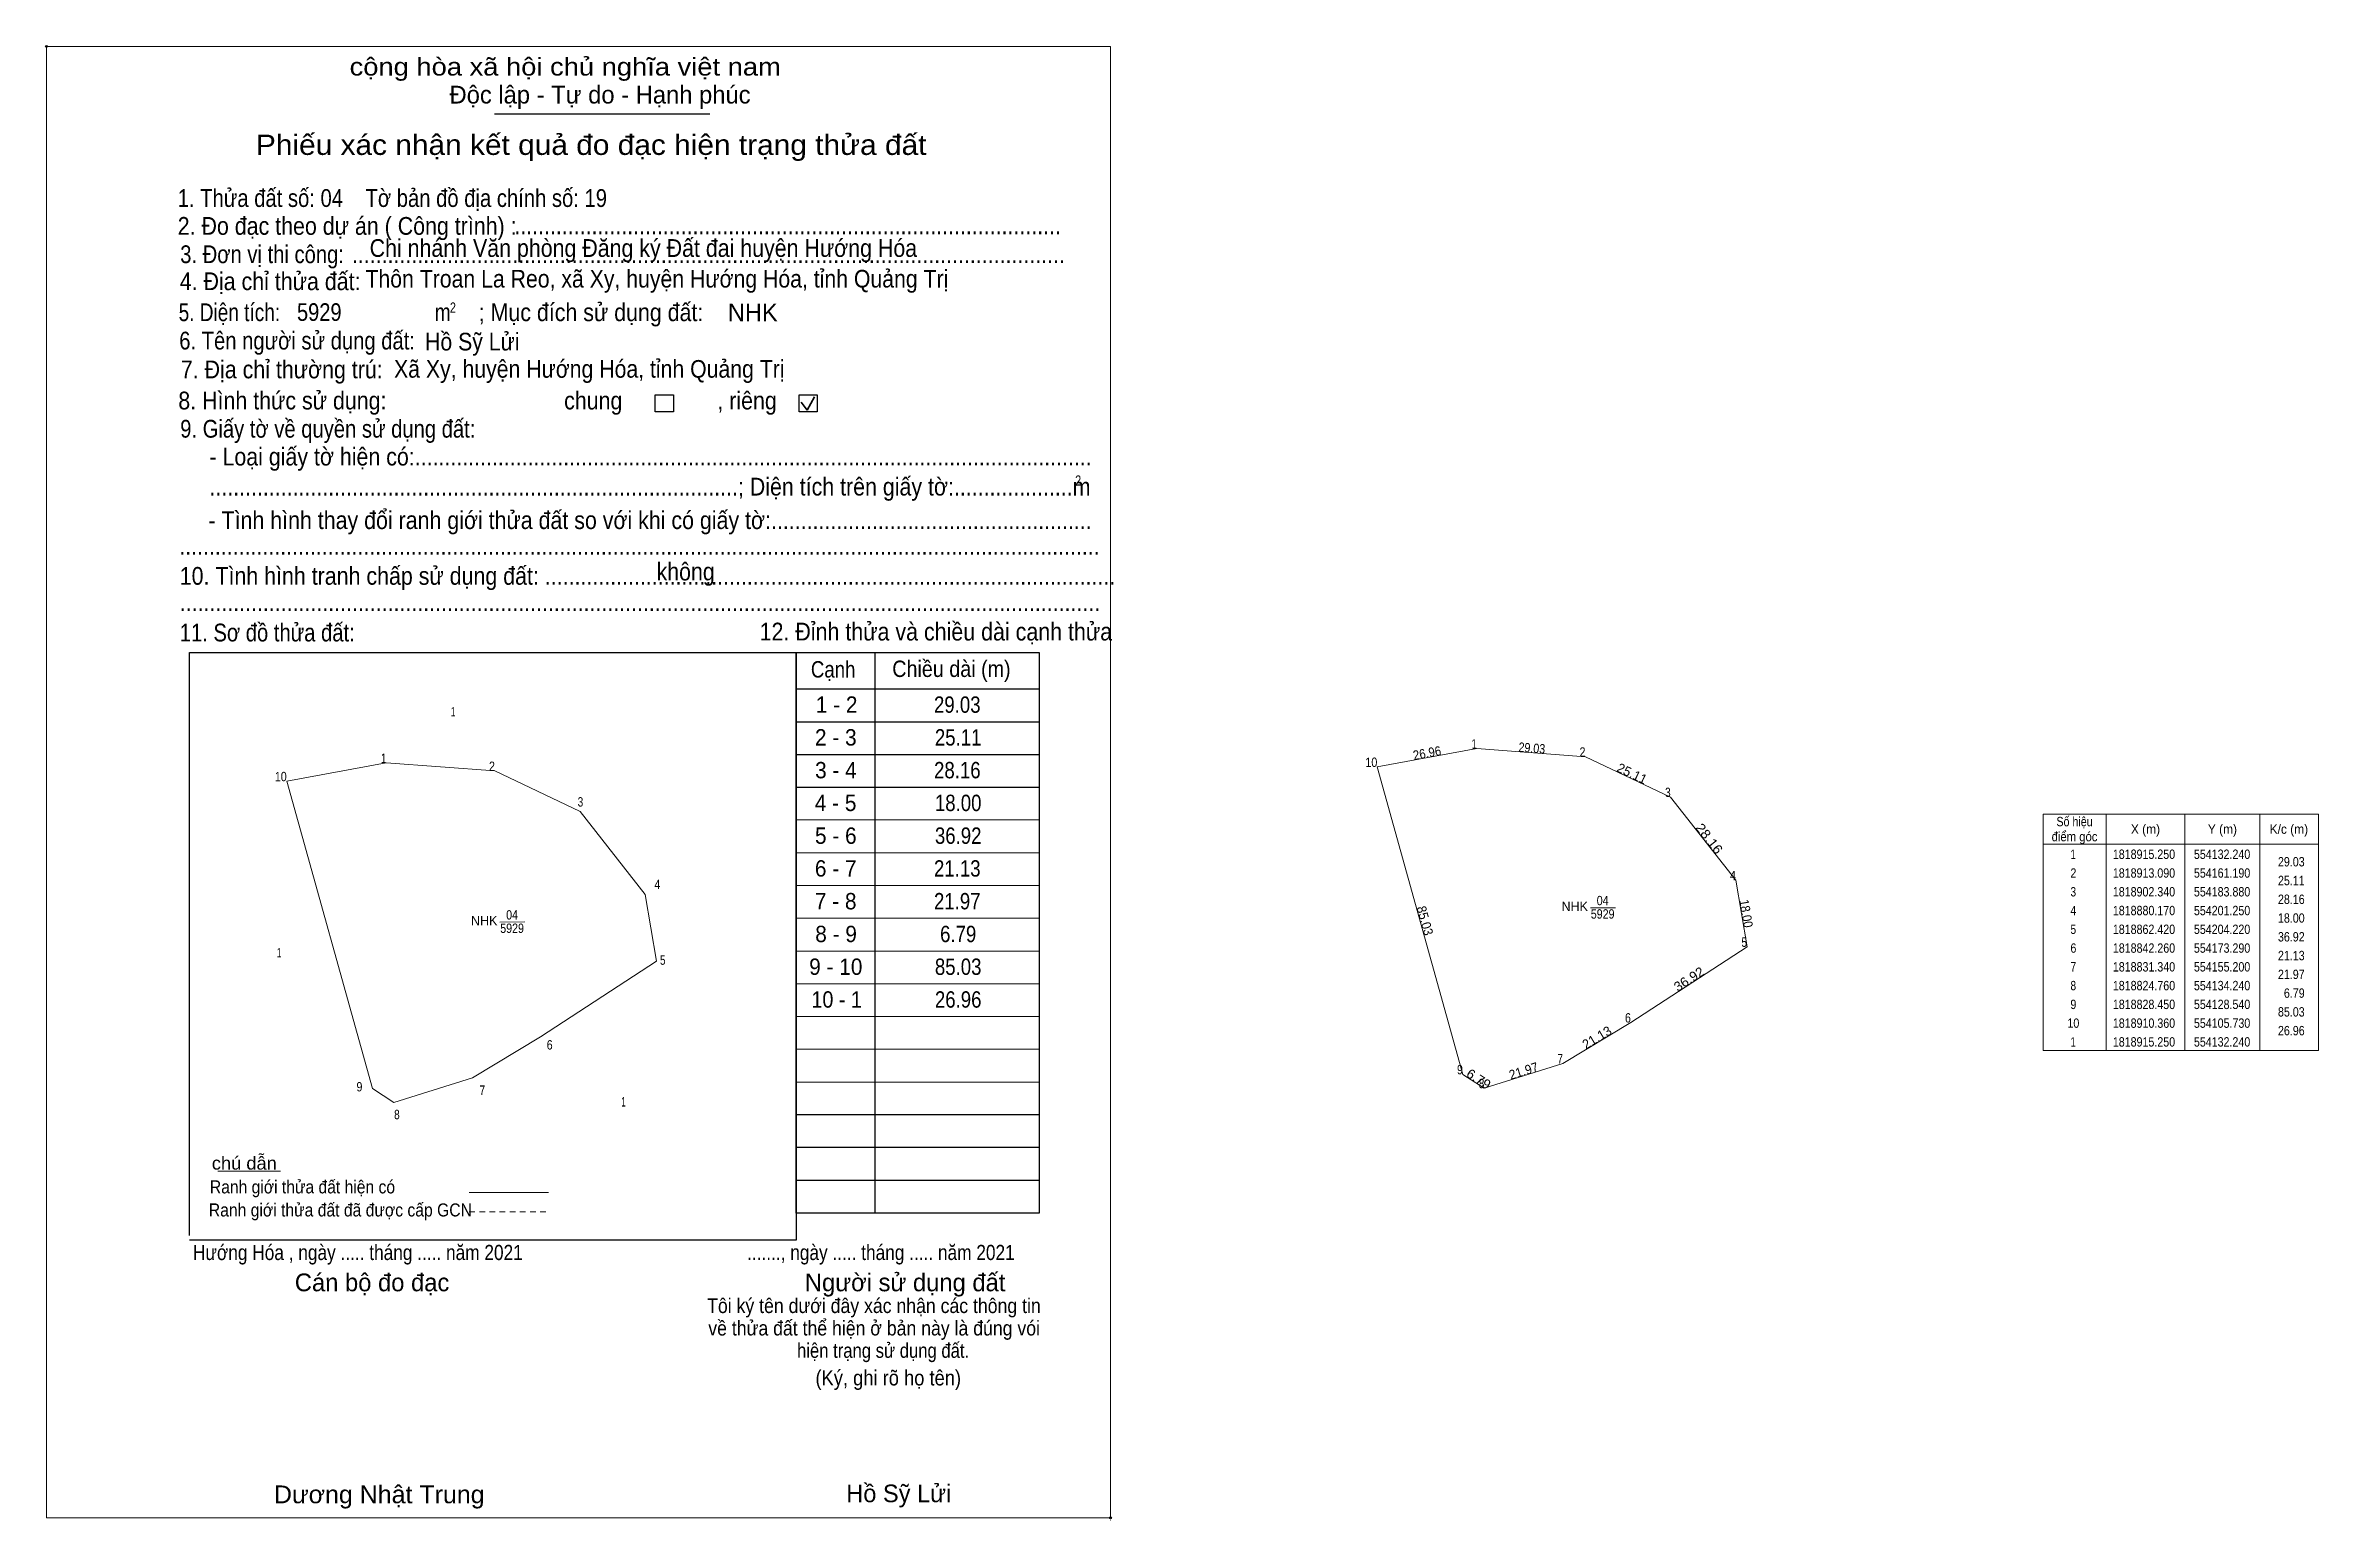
# Model space of a CAD drawing. Header units: metres. Extents: x 553751 to 554356, y 1818710 to 1819103.
import ezdxf
from ezdxf.enums import TextEntityAlignment as Align

# ---------------------------------------------------------------- set-up
doc = ezdxf.new("R2010")
doc.units = ezdxf.units.M
doc.header["$PDMODE"] = 32
doc.header["$PDSIZE"] = 0.5
doc.linetypes.add('SHORT_DASHED', pattern=[2.7, 1.5, -1.2])
for name, color, linetype, lineweight in [('1', 7, 'Continuous', 13), ('10', 7, 'Continuous', 13), ('17', 7, 'Continuous', 13), ('2', 7, 'Continuous', 25), ('30', 7, 'Continuous', 25), ('6', 7, 'Continuous', 13), ('63', 7, 'Continuous', 13)]:
    doc.layers.add(name, color=color, linetype=linetype, lineweight=lineweight)

msp = doc.modelspace()

# ---------------------------------------------------------------- linework, layer by layer
at = {"layer": '1'}
for points in [[(554132.24, 1818915.25), (554161.19, 1818913.09), (554183.88, 1818902.34), (554201.25, 1818880.17), (554204.22, 1818862.42), (554173.29, 1818842.26), (554155.2, 1818831.34), (554134.24, 1818824.76), (554128.54, 1818828.45), (554105.73, 1818910.36)], [(553841.72, 1818911.44), (553870.67, 1818909.28), (553893.36, 1818898.53), (553910.73, 1818876.36), (553913.7, 1818858.61), (553882.77, 1818838.45), (553864.68, 1818827.53), (553843.72, 1818820.95), (553838.02, 1818824.64), (553815.21, 1818906.55)]]:
    msp.add_lwpolyline(points, close=True, dxfattribs=at)
at = {"layer": '10'}
for p, q in [((554162.52, 1818872.79), (554169.2, 1818872.86)), ((553872, 1818868.98), (553878.68, 1818869.05))]:
    msp.add_line(p, q, dxfattribs=at)
for points in [[(554105.73, 1818910.36), (554132.24, 1818915.25), (554161.19, 1818913.09), (554183.88, 1818902.34)], [(553815.21, 1818906.55), (553841.72, 1818911.44), (553870.67, 1818909.28), (553893.36, 1818898.53)], [(554105.73, 1818910.36), (554128.54, 1818828.45), (554134.24, 1818824.76), (554155.2, 1818831.34), (554173.29, 1818842.26), (554204.22, 1818862.42), (554201.25, 1818880.17), (554183.88, 1818902.34)], [(553815.21, 1818906.55), (553838.02, 1818824.64), (553843.72, 1818820.95), (553864.68, 1818827.53), (553882.77, 1818838.45), (553913.7, 1818858.61), (553910.73, 1818876.36), (553893.36, 1818898.53)]]:
    msp.add_lwpolyline(points, dxfattribs=at)
at = {"layer": '17'}
msp.add_line((553796.82, 1818802.61), (553813.53, 1818802.61), dxfattribs=at)
at = {"layer": '2'}
for p, q in [((553870.58, 1819084.36), (553927.9, 1819084.36)), ((553789.3, 1818940.87), (553950.92, 1818940.87)), ((553789.3, 1818785.54), (553789.3, 1818940.87)), ((553950.92, 1818784.27), (553789.3, 1818784.27))]:
    msp.add_line(p, q, dxfattribs=at)
at = {"layer": '2', "lineweight": 35}
for p, q in [((553952.24, 1819007.53), (553953.85, 1819005.44)), ((553953.85, 1819005.44), (553955.81, 1819008.95))]:
    msp.add_line(p, q, dxfattribs=at)
at = {"layer": '2', "lineweight": 13}
msp.add_lwpolyline([(553751.19, 1819102.35), (554034.64, 1819102.35), (554034.64, 1818710.3), (553751.19, 1818710.3)], close=True, dxfattribs=at)
at = {"layer": '2'}
for points in [[(553913.38, 1819009.55), (553918.25, 1819009.55), (553918.25, 1819005.02), (553913.38, 1819005.02)], [(553951.68, 1819009.55), (553956.55, 1819009.55), (553956.55, 1819005.02), (553951.68, 1819005.02)]]:
    msp.add_lwpolyline(points, close=True, dxfattribs=at)
for p in [(553751.19, 1819102.35), (554034.64, 1818710.3)]:
    msp.add_point(p, dxfattribs=at)
at = {"layer": '30'}
for p, q in [((553950.92, 1818791.47), (553950.92, 1818940.88)), ((553950.92, 1818940.88), (554015.66, 1818940.88)), ((553971.87, 1818940.88), (553971.87, 1818791.47)), ((554015.66, 1818940.88), (554015.66, 1818791.47)), ((553950.92, 1818931.14), (554015.66, 1818931.14)), ((553950.92, 1818922.41), (554015.66, 1818922.41)), ((553950.92, 1818913.68), (554015.66, 1818913.68)), ((553950.92, 1818904.96), (554015.66, 1818904.96)), ((554015.66, 1818817.66), (553950.92, 1818817.66)), ((554015.66, 1818808.92), (553950.92, 1818808.92)), ((554015.66, 1818800.2), (553950.92, 1818800.2)), ((554015.66, 1818791.47), (553950.92, 1818791.47))]:
    msp.add_line(p, q, dxfattribs=at)
at = {"layer": '30', "lineweight": 13}
for p, q in [((553950.92, 1818896.23), (554015.66, 1818896.23)), ((553950.92, 1818887.5), (554015.66, 1818887.5)), ((553950.92, 1818878.77), (554015.66, 1818878.77)), ((553950.92, 1818870.04), (554015.66, 1818870.04)), ((553950.92, 1818861.31), (554015.66, 1818861.31)), ((553950.92, 1818852.58), (554015.66, 1818852.58)), ((553950.92, 1818843.85), (554015.66, 1818843.85)), ((553950.92, 1818835.12), (554015.66, 1818835.12)), ((553950.92, 1818826.39), (554015.66, 1818826.39)), ((553950.92, 1818817.65), (554015.66, 1818817.65)), ((553950.92, 1818808.92), (554015.66, 1818808.92)), ((553950.92, 1818800.2), (554015.66, 1818800.2))]:
    msp.add_line(p, q, dxfattribs=at)
at = {"layer": '6'}
msp.add_line((553863.83, 1818796.98), (553884.95, 1818796.98), dxfattribs=at)
at = {"layer": '6', "linetype": 'SHORT_DASHED'}
msp.add_line((553863.83, 1818791.83), (553884.95, 1818791.83), dxfattribs=at)
at = {"layer": '63', "lineweight": 25}
msp.add_line((553950.92, 1818940.88), (553950.92, 1818784.27), dxfattribs=at)
at = {"layer": '63'}
for p, q in [((554299.87, 1818897.8), (554299.87, 1818834.8)), ((554320.87, 1818897.8), (554320.87, 1818834.8)), ((554340.87, 1818897.8), (554340.87, 1818834.8)), ((554283.07, 1818889.8), (554356.47, 1818889.8))]:
    msp.add_line(p, q, dxfattribs=at)
msp.add_lwpolyline([(554283.07, 1818897.8), (554356.47, 1818897.8), (554356.47, 1818834.8), (554283.07, 1818834.8)], close=True, dxfattribs=at)

# ---------------------------------------------------------------- texts
at = {"layer": '1'}
for p in [(554158.33, 1818871.98), (553867.81, 1818868.17)]:
    msp.add_text('NHK', height=2.5, dxfattribs=at).set_placement(p, align=Align.CENTER)
at = {"layer": '1', "width": 0.85}
for s, p in [('04', (554165.765, 1818873.51)), ('5929', (553875.245, 1818866.13)), ('04', (553875.245, 1818869.7)), ('5929', (554165.765, 1818869.94))]:
    msp.add_text(s, height=2.5, dxfattribs=at).set_placement(p, align=Align.CENTER)
at = {"layer": '10'}
for s, height, width, p in [('1 - 2', 4.365, 0.95, (553961.705, 1818924.79)), ('29.03', 4.36, 0.85, (553993.84, 1818924.79)), ('1', 2.5, 0.65, (553859.53, 1818923.81)), ('2 - 3', 4.365, 0.95, (553961.48, 1818916.06)), ('25.11', 4.36, 0.85, (553994.075, 1818916.06)), ('3 - 4', 4.365, 0.95, (553961.51, 1818907.33)), ('28.16', 4.36, 0.85, (553993.855, 1818907.33)), ('4 - 5', 4.365, 0.95, (553961.43, 1818898.6)), ('18.00', 4.36, 0.85, (553994.08, 1818898.6)), ('5 - 6', 4.365, 0.95, (553961.48, 1818889.87)), ('36.92', 4.36, 0.85, (553994.085, 1818889.87)), ('6 - 7', 4.365, 0.95, (553961.46, 1818881.14)), ('21.13', 4.36, 0.85, (553993.84, 1818881.14)), ('7 - 8', 4.365, 0.95, (553961.45, 1818872.41)), ('21.97', 4.36, 0.85, (553993.84, 1818872.41)), ('8 - 9', 4.365, 0.95, (553961.55, 1818863.68)), ('6.79', 4.36, 0.85, (553994.08, 1818863.68)), ('1', 2.5, 0.65, (553813.17, 1818859.6)), ('9 - 10', 4.365, 0.95, (553961.48, 1818854.95)), ('85.03', 4.36, 0.85, (553994.08, 1818854.95)), ('10 - 1', 4.36, 0.9, (553961.71, 1818846.22)), ('26.96', 4.36, 0.85, (553994.085, 1818846.22)), ('1', 2.5, 0.65, (553904.94, 1818819.88))]:
    msp.add_text(s, height=height, dxfattribs=dict(at, width=width)).set_placement(p, align=Align.CENTER)
at = {"layer": '2'}
for s, height, width, p in [('cộng hòa xã hội chủ nghĩa việt nam', 4.731, 1.15, (553831.96, 1819094.58)), ('1. Thửa đất số: 04    Tờ bản đồ địa chính số: 19', 4.74, 0.85, (553786.17, 1819059.57)), ('2. Đo đạc theo dự án ( Công trình) : ', 4.734, 0.9, (553786.17, 1819052.15)), ('3. Đơn vị thi công:', 4.734, 0.85, (553786.84, 1819044.6)), ('Chi nhánh Văn phòng Đăng ký Đất đai huyện Hướng Hóa', 4.73, 0.9, (553837.3, 1819046.26)), ('............................................................................................', 4.734, 0.9, (553875.83, 1819052.31)), ('4. Địa chỉ thửa đất:', 4.734, 0.9, (553786.71, 1819037.4)), ('........................................................................................................................', 4.734, 0.9, (553832.57, 1819044.6)), ('Thôn Troan La Reo, xã Xy, huyện Hướng Hóa, tỉnh Quảng Trị', 4.7, 0.9, (553836.18, 1819038.1)), ('5. Diện tích:', 4.734, 0.8, (553786.42, 1819029.14)), ('5929', 4.7, 0.85, (553817.94, 1819029.21)), ('m', 4.731, 0.8, (553854.65, 1819029.14)), ('2', 2.703, 0.8, (553858.68, 1819031.41)), ('; Mục đích sử dụng đất:', 4.731, 0.9, (553866.36, 1819029.14)), ('6. Tên người sử dụng đất:', 4.734, 0.85, (553786.58, 1819021.59)), ('Hồ Sỹ Lửi', 4.7, 0.9, (553852.06, 1819021.33)), ('7. Địa chỉ thường trú:', 4.734, 0.9, (553787, 1819013.91)), ('Xã Xy, huyện Hướng Hóa, tỉnh Quảng Trị', 4.7, 0.9, (553843.8, 1819014.07)), ('8. Hình thức sử dụng:', 4.734, 0.9, (553786.33, 1819005.62)), ('chung                , riêng', 4.731, 0.9, (553889.11, 1819005.62)), ('9. Giấy tờ về quyền sử dụng đất:', 4.734, 0.85, (553786.84, 1818998.1)), ('     - Loại giấy tờ hiện có:..................................................................................................................', 4.731, 0.9, (553786.71, 1818990.68)), ('     .........................................................................................; Diện tích trên giấy tờ:....................m', 4.731, 0.9, (553786.71, 1818982.68)), ('2', 2.703, 0.8, (554025.24, 1818985.33)), ('     - Tình hình thay đổi ranh giới thửa đất so với khi có giấy tờ:......................................................', 4.731, 0.9, (553786.46, 1818973.75)), ('...........................................................................................................................................................', 4.731, 0.9, (553786.58, 1818966.9)), ('10. Tình hình tranh chấp sử dụng đất: ................................................................................................', 4.734, 0.9, (553786.71, 1818958.9)), ('không', 4.731, 0.9, (553913.72, 1818960.05)), ('...........................................................................................................................................................', 4.731, 0.9, (553786.71, 1818951.89)), ('11. Sơ đồ thửa đất:', 4.734, 0.85, (553786.71, 1818943.8)), ('12. Đỉnh thửa và chiều dài cạnh thửa', 4.74, 0.9, (553941.19, 1818944.05)), ('Hướng Hóa , ngày ..... tháng ..... năm 2021', 4.044, 0.85, (553790.23, 1818778.97)), ('......., ngày ..... tháng ..... năm 2021', 4.044, 0.85, (553937.85, 1818778.97)), ('(Ký, ghi rõ họ tên)', 4.055, 0.9, (553956.06, 1818745.56)), ('Dương Nhật Trung', 4.736, 1.05, (553811.8, 1818714.17))]:
    msp.add_text(s, height=height, dxfattribs=dict(at, width=width)).set_placement(p)
for s, height, p in [('Độc lập - Tự do - Hạnh phúc', 4.731, (553858.58, 1819087.13)), ('NHK', 4.7, (553932.73, 1819029.11)), ('Cán bộ đo đạc', 4.731, (553817.37, 1818770.65)), ('Người sử dụng đất', 4.731, (553953.24, 1818770.65)), ('Hồ Sỹ Lửi', 4.7, (553964.26, 1818714.45))]:
    msp.add_text(s, height=height, dxfattribs=at).set_placement(p)
for s, height, width, p in [('Phiếu xác nhận kết quả đo đạc hiện trạng thửa đất', 5.406, 1.1, (553896.32, 1819073.43)), ('Tôi ký tên dưới đây xác nhận các thông tin', 3.909, 0.9, (553971.645, 1818764.85)), ('về thửa đất thể hiện ở bản này là đúng vói', 3.909, 0.9, (553971.695, 1818758.87)), ('hiện trạng sử dụng đất.', 3.9, 0.85, (553974.075, 1818752.92))]:
    msp.add_text(s, height=height, dxfattribs=dict(at, width=width)).set_placement(p, align=Align.CENTER)
msp.add_text('.', height=1.352, dxfattribs=at).set_placement((554034.609, 1818709.56), align=Align.CENTER)
at = {"layer": '30'}
for s, width, p in [('Cạnh', 0.85, (553954.84, 1818934.18)), ('Chiều dài (m)', 0.9, (553976.52, 1818934.33))]:
    msp.add_text(s, height=4.365, dxfattribs=dict(at, width=width)).set_placement(p)
at = {"layer": '6'}
for s, height, width, p in [('chú dẫn', 3.464, 1.05, (553795.26, 1818803.06)), ('Ranh giới thửa đất hiện có ', 3.464, 0.9, (553794.74, 1818796.73)), ('Ranh giới thửa đất đã được cấp GCN', 3.473, 0.9, (553794.46, 1818790.58))]:
    msp.add_text(s, height=height, dxfattribs=dict(at, width=width)).set_placement(p)
at = {"layer": '63'}
for s, rotation, width, p in [('26.96', 10.451, 0.9, (554119.213, 1818912.85)), ('29.03', 355.733, 0.85, (554146.817, 1818914.158)), ('28.16', 308.078, 1.1, (554193.169, 1818890.486)), ('85.03', 285.561, 0.95, (554117.23, 1818869.06)), ('18.00', 279.499, 0.9, (554202.773, 1818871.096)), ('36.92', 33.096, 1.05, (554189.452, 1818852.786)), ('21.97', 17.429, 0.95, (554145.091, 1818828.17)), ('6.79', 327.082, 1.05, (554132.061, 1818826.164))]:
    msp.add_text(s, height=2.5, rotation=rotation, dxfattribs=dict(at, width=width)).set_placement(p, align=Align.CENTER)
for s, width, p in [(' 1', 0.75, (554132.24, 1818915.25)), (' 2', 0.85, (554161.19, 1818913.09)), (' 1', 0.75, (553841.72, 1818911.44)), (' 2', 0.85, (553870.67, 1818909.28)), (' 10', 0.85, (554105.73, 1818910.36)), (' 10', 0.85, (553815.21, 1818906.55)), (' 3', 0.8, (554183.88, 1818902.34)), (' 3', 0.8, (553894.2, 1818899.8)), ('29.03', 0.85, (554352.77, 1818883.85)), (' 4', 0.85, (553914.75, 1818877.84)), (' 4', 0.85, (554201.25, 1818880.17)), ('25.11', 0.85, (554352.77, 1818878.85)), ('28.16', 0.85, (554352.77, 1818873.85)), ('18.00', 0.85, (554352.77, 1818868.85)), (' 5', 0.8, (554204.22, 1818862.42)), ('36.92', 0.85, (554352.77, 1818863.85)), ('21.13', 0.85, (554352.77, 1818858.85)), (' 5', 0.8, (553916.13, 1818857.65)), ('21.97', 0.85, (554352.77, 1818853.85)), ('6.79', 0.85, (554352.77, 1818848.85)), (' 6', 0.85, (554173.29, 1818842.26)), ('85.03', 0.85, (554352.77, 1818843.85)), (' 6', 0.85, (553886.05, 1818835.06)), ('26.96', 0.85, (554352.77, 1818838.85)), (' 9', 0.85, (554128.54, 1818828.45)), (' 7', 0.8, (554155.2, 1818831.34)), (' 9', 0.85, (553835.37, 1818823.9)), (' 7', 0.8, (553868.07, 1818822.98)), (' 8', 0.8, (554134.24, 1818824.76)), (' 8', 0.8, (553845.31, 1818816.5))]:
    msp.add_text(s, height=2.5, dxfattribs=dict(at, width=width)).set_placement(p, align=Align.RIGHT)
for s, rotation, p in [('25.11', 334.649, (554173.065, 1818907.464)), ('21.13', 31.117, (554164.889, 1818837.193))]:
    msp.add_text(s, height=2.5, rotation=rotation, dxfattribs=at).set_placement(p, align=Align.CENTER)
for s, width, p in [('Số hiệu', 0.85, (554291.47, 1818894.55)), ('điểm góc', 0.9, (554291.47, 1818890.55)), ('X (m)', 0.95, (554310.37, 1818892.55)), ('Y (m)', 0.95, (554330.865, 1818892.55)), ('K/c (m)', 0.95, (554348.57, 1818892.55)), (' 1', 0.75, (554290.765, 1818885.85)), ('1818915.250', 0.85, (554309.97, 1818885.85)), ('554132.240', 0.85, (554330.775, 1818885.85)), (' 2', 0.85, (554290.77, 1818880.85)), ('1818913.090', 0.85, (554309.97, 1818880.85)), ('554161.190', 0.85, (554330.775, 1818880.85)), (' 4', 0.85, (554290.765, 1818870.85)), (' 3', 0.8, (554290.77, 1818875.85)), ('1818902.340', 0.85, (554309.97, 1818875.85)), ('1818880.170', 0.85, (554309.97, 1818870.85)), ('554183.880', 0.85, (554330.775, 1818875.85)), ('554201.250', 0.85, (554330.775, 1818870.85)), (' 5', 0.8, (554290.77, 1818865.85)), ('1818862.420', 0.85, (554309.97, 1818865.85)), ('554204.220', 0.85, (554330.775, 1818865.85)), (' 6', 0.85, (554290.77, 1818860.85)), ('1818842.260', 0.85, (554309.97, 1818860.85)), ('554173.290', 0.85, (554330.775, 1818860.85)), (' 7', 0.8, (554290.77, 1818855.85)), ('1818831.340', 0.85, (554309.97, 1818855.85)), ('554155.200', 0.85, (554330.775, 1818855.85)), (' 8', 0.8, (554290.77, 1818850.85)), ('1818824.760', 0.85, (554309.97, 1818850.85)), ('554134.240', 0.85, (554330.775, 1818850.85)), (' 10', 0.85, (554290.765, 1818840.85)), (' 9', 0.85, (554290.765, 1818845.85)), ('1818828.450', 0.85, (554309.97, 1818845.85)), ('1818910.360', 0.85, (554309.97, 1818840.85)), ('554128.540', 0.85, (554330.775, 1818845.85)), ('554105.730', 0.85, (554330.775, 1818840.85)), (' 1', 0.75, (554290.765, 1818835.85)), ('1818915.250', 0.85, (554309.97, 1818835.85)), ('554132.240', 0.85, (554330.775, 1818835.85))]:
    msp.add_text(s, height=2.5, dxfattribs=dict(at, width=width)).set_placement(p, align=Align.CENTER)

doc.saveas('drawing.dxf')
